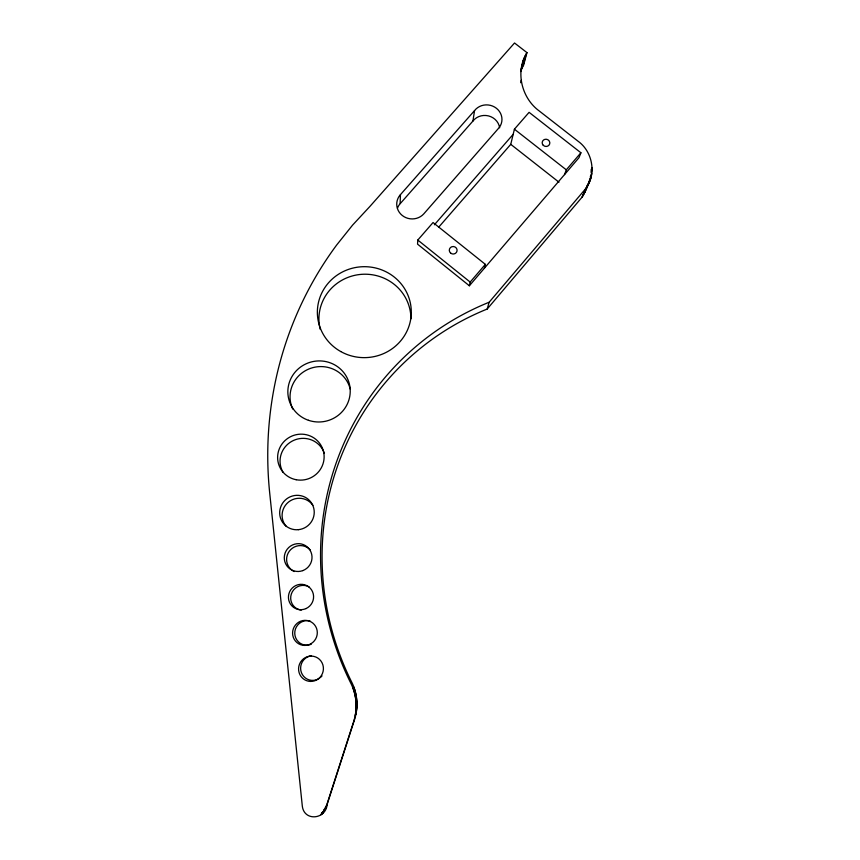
<?xml version="1.0" encoding="UTF-8"?>
<svg xmlns="http://www.w3.org/2000/svg" width="860" height="860" viewBox="0 0 860 860"><rect width="100%" height="100%" fill="white"/><g stroke="black" fill="none" stroke-linecap="round" stroke-linejoin="round"><path stroke-width="1.29" d="M325.66 808.282L353.621 721.733C357.126 710.941 356.964 698.976 353.019 688.322A50.267 48.73 -72.2 0 0 350.858 683.302A283.273 275.103 53.5 0 1 489.157 302.236L584.187 190.447C597.001 176.257 593.421 152.263 578.146 141.287L539.198 110.94C521.504 98.008 515.011 71.487 526.965 52.621L514.527 43L369.908 206.443L352.579 225.116L336.615 245.078A372.584 359.491 40.4 0 0 269.717 493.156L302.312 806.078C304.042 821.665 325.983 819.58 327.144 804.412L354.471 719.82C357.91 709.253 357.749 697.557 353.89 687.14A49.149 47.666 -72.3 0 0 351.762 682.227A277.2 269.363 53.8 0 1 487.179 309.041L489.157 302.236M397.481 208.174A15.061 14.362 4.1 0 1 400.137 203.713L400.448 194.639L474.548 110.607A15.147 14.222 9.1 0 1 496.392 108.263A15.147 14.222 9.1 0 1 497.972 128.978L423.765 213.893A15.373 14.641 4.1 0 1 402.168 215.398A15.373 14.641 4.1 0 1 400.287 194.822L400.448 194.639M484.395 268.212L485.352 264.353L433.053 222.536L417.799 240.048L417.541 244.143L469.356 285.767L578.984 157.692L580.909 152.768L529.093 112.337L514.409 129.194L510.754 144.34L438.847 227.018M400.298 203.541L472.925 121.056L474.548 110.607M469.356 285.767L470.173 282.08L485.352 264.353M520.633 71.563L523.504 59.813M520.913 71.165L524.084 58.329M521.482 69.703L524.718 56.857M522.117 68.273L525.417 55.427M522.794 66.854L526.169 54.008M526.965 52.621L523.525 65.468M520.644 82.71L521.203 80.27M587.391 185.029L587.09 186.34L591.078 177.149M586.735 187.63L582.005 197.252L487.179 309.041M564.515 174.591L566.299 169.828L580.909 152.768M322.994 812.937L324.156 809.948M322.532 813.42L324.091 809.432M322.048 813.882L322.833 811.883M321.533 814.312L322.328 812.313M321.006 814.721L321.801 812.711M591.067 170L592.067 167.657M591.089 171.355L592.088 169.022M591.067 172.72L592.067 170.398M590.336 176.59L591.841 173.118M582.005 197.252L585.896 188.275M589.39 180.428L591.648 174.472M582.768 196.144L586.67 187.136M583.488 194.994L590.712 178.471M584.779 192.629L590.293 179.772M353.621 721.733L354.471 719.82M355.202 715.574L356.019 713.779M355.341 714.789L356.158 713.015M355.481 714.004L356.287 712.252M355.599 713.22L356.406 711.478M355.707 712.424L356.513 710.715M355.803 711.639L356.61 709.941M355.879 710.854L356.685 709.167M355.954 710.059L356.76 708.393M356.008 709.263L356.814 707.619M356.062 708.479L356.857 706.845M356.094 707.683L356.9 706.071M356.115 706.888L356.921 705.297M356.126 706.092L356.921 704.523M356.126 705.308L356.921 703.738M356.104 704.512L356.911 702.964M356.083 703.716L356.879 702.19M356.04 702.932L356.846 701.416M355.997 702.136L356.792 700.653M355.933 701.351L356.728 699.879M355.857 700.567L356.663 699.105M355.76 699.782L356.577 698.341M355.664 698.997L356.481 697.578M324.542 808.959L327.144 804.412M355.556 698.212L356.363 696.815M355.427 697.438L356.244 696.052M355.298 696.654L356.115 695.288M355.148 695.88L355.965 694.536M354.987 695.116L355.814 693.773M354.815 694.342L355.642 693.02M354.632 693.579L355.459 692.279M354.438 692.816L355.277 691.526M354.234 692.053L355.072 690.784M354.008 691.3L354.858 690.053M353.783 690.548L354.632 689.322M353.535 689.806L354.395 688.591M353.288 689.064L354.148 687.86M353.019 688.322L353.89 687.14M434.386 224.793L513.162 134.343M514.409 129.194L566.299 169.828M510.754 144.34L558.968 182.191M417.799 240.048L470.173 282.08M472.925 121.056A14.846 13.954 9.1 0 1 488.534 115.917A14.846 13.954 9.1 0 1 499.649 127.785M320.189 329.283A45.999 44.58 -2.2 0 1 359.587 274.523A45.999 44.58 -2.2 0 1 410.919 318.813M292.69 408.994A30.584 29.896 -13.6 0 1 310.696 368.295A30.584 29.896 -13.6 0 1 350.256 389.118M283.09 472.398A22.844 22.435 -26.2 0 1 293.496 440.46A22.844 22.435 -26.2 0 1 324.424 453.489M286.38 526.535A17.017 16.748 -39.7 0 1 288.541 502.036A17.017 16.748 -39.7 0 1 312.9 505.304M294.195 571.534A13.706 13.48 -51.1 0 1 289.325 551.206A13.706 13.48 -51.1 0 1 310.213 549.873M301.269 610.127A12.491 12.244 -59.5 0 1 291.336 593.991A12.491 12.244 -59.5 0 1 309.073 586.896M311.094 644.323A12.319 12.051 -65.4 0 1 294.765 633.648A12.319 12.051 -65.4 0 1 310.084 621.028M322.005 675.917A12.427 12.115 -70 0 1 320.941 677.057M319.748 678.045A12.427 12.115 -70 0 1 301.398 672.563A12.427 12.115 -70 0 1 311.481 655.718M543.251 145.297A3.838 3.612 13.4 0 0 549.68 143.932A3.838 3.612 13.4 0 0 545.057 139.309A3.838 3.612 13.4 0 0 543.251 145.297M340.732 351.536A46.967 45.472 -2 0 0 411.295 312.191A46.967 45.472 -2 0 0 340.958 272.771A46.967 45.472 -2 0 0 340.732 351.536M308.428 420.282A31.239 30.508 -13.3 0 0 349.751 385.774A31.239 30.508 -13.3 0 0 298.936 368.306A31.239 30.508 -13.3 0 0 308.428 420.282M296.152 479.719A23.338 22.908 -25.7 0 0 322.952 449.608A23.338 22.908 -25.7 0 0 283.51 442.104A23.338 22.908 -25.7 0 0 296.152 479.719M298.377 529.674A17.393 17.103 -39 0 0 311.169 502.509A17.393 17.103 -39 0 0 281.338 505.433A17.393 17.103 -39 0 0 298.377 529.674M302.785 570.61A14.007 13.771 -50.5 0 0 307.16 546.842A14.007 13.771 -50.5 0 0 284.52 555.27A14.007 13.771 -50.5 0 0 302.785 570.61M305.966 608.59A12.76 12.513 -59.1 0 0 308.557 586.713A12.76 12.513 -59.1 0 0 288.519 595.711A12.76 12.513 -59.1 0 0 305.966 608.59M311.148 643.624A12.588 12.309 -65.1 0 0 311.105 621.909A12.588 12.309 -65.1 0 0 292.583 633.121A12.588 12.309 -65.1 0 0 311.148 643.624M318.533 678.712A12.707 12.384 -69.8 0 0 315.781 656.997A12.707 12.384 -69.8 0 0 298.678 670.606A12.707 12.384 -69.8 0 0 318.533 678.712M450.715 253.152A3.913 3.752 8.4 0 0 457.047 250.926A3.913 3.752 8.4 0 0 451.812 246.745A3.913 3.752 8.4 0 0 450.715 253.152"/></g></svg>
